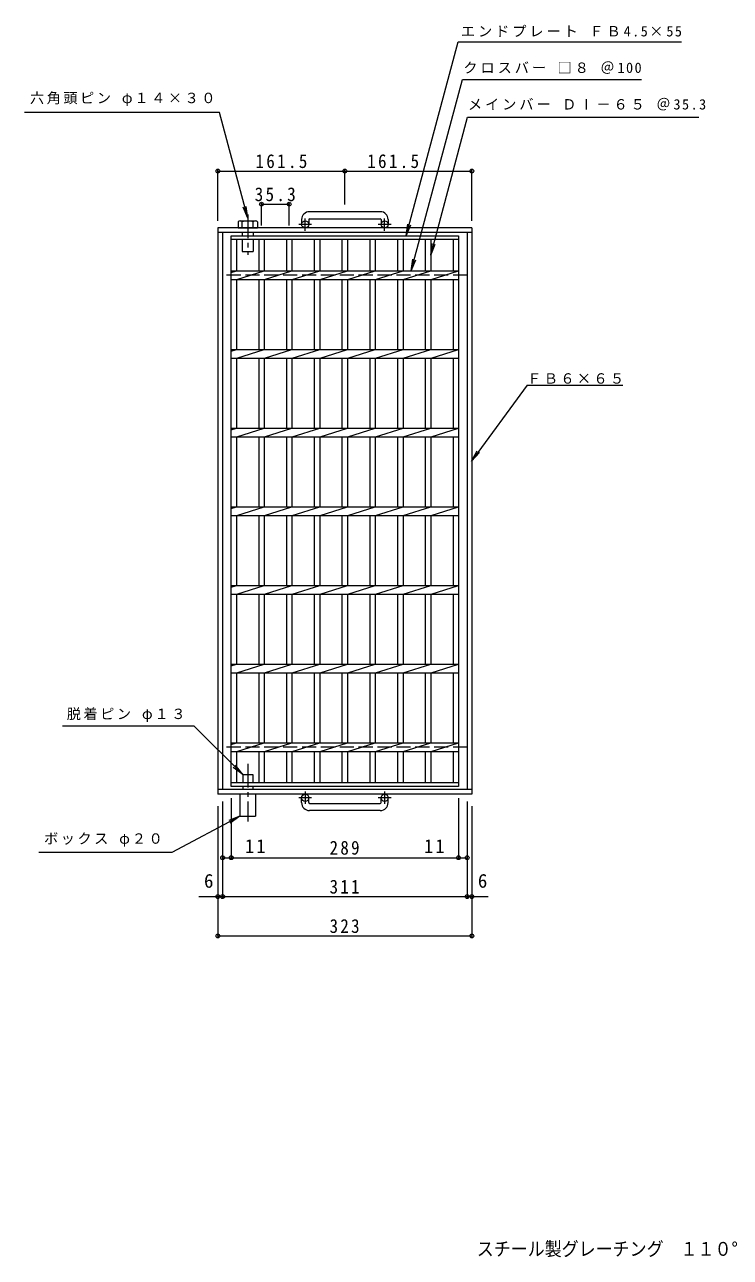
# Model space of a CAD drawing. Units: millimetres, scale not verified. Extents: x -1087 to 1035, y -823 to 774.
# Drawn here: x -1087 to -189, y -793 to 774 of the extents above; entities that cross this region are included whole.
import ezdxf
from ezdxf.enums import TextEntityAlignment as Align

# ---------------------------------------------------------------- set-up
doc = ezdxf.new("R2010")
doc.units = ezdxf.units.MM
doc.header["$LTSCALE"] = 6
doc.header["$PDMODE"] = 32
doc.header["$PDSIZE"] = 4.8
doc.linetypes.add('CHAIN1', pattern=[8, 5, -1, 1, -1])
doc.linetypes.add('DASHED3', pattern=[4, 3, -1])
for name, color, linetype, lineweight in [('A-1_ピット', 2, 'Continuous', 9), ('A-2_蓋', 3, 'Continuous', 9), ('A-4_寸法', 7, 'Continuous', 9), ('A-5_仕様文', 7, 'Continuous', 9), ('A-9_ｸｯｼｮﾝ材', 4, 'Continuous', 9)]:
    doc.layers.add(name, color=color, linetype=linetype, lineweight=lineweight)
doc.layers.add('F-5_F-5ﾚｲﾔ', color=2, linetype='Continuous')
doc.styles.add('ＭＳ ゴシック', font='')
doc.styles.get('ＭＳ ゴシック').set_extended_font_data('MS Gothic')

msp = doc.modelspace()

# ---------------------------------------------------------------- linework, layer by layer
at = {"layer": 'A-1_ピット'}
for p, q in [((-634.714, 536.027), (-724.714, 536.027)), ((-734.714, 526.027), (-734.714, 519.927)), ((-725.715, 526.027), (-725.715, 519.927)), ((-724.714, 527.027), (-634.714, 527.027)), ((-633.714, 526.027), (-633.714, 519.927)), ((-624.714, 526.027), (-624.714, 519.927)), ((-518.214, 515.427), (-841.214, 515.427)), ((-841.214, 515.427), (-841.214, -204.573)), ((-518.214, 509.427), (-841.214, 509.427)), ((-835.214, 509.427), (-835.214, -198.573)), ((-524.214, 509.427), (-524.214, -198.573)), ((-518.214, 515.427), (-518.214, -204.573)), ((-518.214, -198.573), (-841.214, -198.573)), ((-518.214, -204.573), (-841.214, -204.573)), ((-734.714, -215.174), (-734.714, -209.073)), ((-725.715, -215.174), (-725.715, -209.073)), ((-724.714, -216.174), (-634.714, -216.174)), ((-633.714, -215.174), (-633.714, -209.073)), ((-624.714, -215.174), (-624.714, -209.073)), ((-634.714, -225.173), (-724.714, -225.173))]:
    msp.add_line(p, q, dxfattribs=at)
at = {"layer": 'A-1_ピット', "linetype": 'CHAIN1'}
for p, q in [((-722.051, 519.927), (-738.458, 519.927)), ((-730.214, 511.82), (-730.214, 527.417)), ((-621.051, 519.927), (-637.458, 519.927)), ((-629.214, 511.82), (-629.214, 527.417)), ((-730.214, -200.966), (-730.214, -216.563)), ((-629.214, -200.966), (-629.214, -216.563)), ((-722.051, -209.073), (-738.458, -209.073)), ((-621.051, -209.073), (-637.458, -209.073))]:
    msp.add_line(p, q, dxfattribs=at)
at = {"layer": 'A-1_ピット', "linetype": 'DASHED3'}
for p, q in [((-524.214, 455.427), (-835.214, 455.427)), ((-524.214, -144.573), (-835.214, -144.573))]:
    msp.add_line(p, q, dxfattribs=at)
at = {"layer": 'A-1_ピット'}
for centre in [(-730.214, 519.927), (-629.214, 519.927), (-730.214, -209.073), (-629.214, -209.073)]:
    msp.add_circle(centre, 4.5, dxfattribs=at)
for centre, radius, start, end in [((-724.714, 526.027), 10, 90, 180), ((-634.714, 526.027), 10, 0, 90), ((-724.714, 526.027), 1, 90, 180), ((-634.714, 526.027), 1, 0, 90), ((-724.714, -215.174), 10, 180, 270), ((-724.714, -215.174), 1, 180, 270), ((-634.714, -215.174), 10, 270, 0), ((-634.714, -215.174), 1, 270, 0)]:
    msp.add_arc(centre, radius, start, end, dxfattribs=at)
at = {"layer": 'A-2_蓋'}
for p, q in [((-824.214, 505.427), (-535.214, 505.427)), ((-824.214, -194.573), (-824.214, 505.427)), ((-535.214, 505.427), (-535.214, -194.573)), ((-824.214, 500.927), (-535.214, 500.927)), ((-817.214, 460.927), (-817.214, 500.927)), ((-789.314, 500.927), (-789.314, 460.927)), ((-782.314, 500.927), (-782.314, 460.927)), ((-754.014, 500.927), (-754.014, 460.927)), ((-747.014, 500.927), (-747.014, 460.927)), ((-718.714, 500.927), (-718.714, 460.927)), ((-711.714, 500.927), (-711.714, 460.927)), ((-683.414, 500.927), (-683.414, 460.927)), ((-676.414, 500.927), (-676.414, 460.927)), ((-648.114, 500.927), (-648.114, 460.927)), ((-641.114, 500.927), (-641.114, 460.927)), ((-612.814, 500.927), (-612.814, 460.927)), ((-605.814, 500.927), (-605.814, 460.927)), ((-577.514, 500.927), (-577.514, 460.927)), ((-570.514, 500.927), (-570.514, 460.927)), ((-542.214, 500.927), (-542.214, 460.927)), ((-824.214, 460.927), (-535.214, 460.927)), ((-824.214, 458.847), (-817.614, 460.927)), ((-817.214, 449.928), (-782.314, 460.927)), ((-781.914, 449.928), (-747.014, 460.927)), ((-746.614, 449.928), (-711.714, 460.927)), ((-711.314, 449.928), (-676.414, 460.927)), ((-676.014, 449.928), (-641.114, 460.927)), ((-640.714, 449.928), (-605.814, 460.927)), ((-605.414, 449.928), (-570.514, 460.927)), ((-570.114, 449.928), (-535.214, 460.927)), ((-824.214, 449.928), (-535.214, 449.928)), ((-817.214, 360.927), (-817.214, 449.928)), ((-789.314, 449.928), (-789.314, 360.927)), ((-782.314, 449.928), (-782.314, 360.927)), ((-754.014, 449.928), (-754.014, 360.927)), ((-747.014, 449.928), (-747.014, 360.927)), ((-718.714, 449.928), (-718.714, 360.927)), ((-711.714, 449.928), (-711.714, 360.927)), ((-683.414, 449.928), (-683.414, 360.927)), ((-676.414, 449.928), (-676.414, 360.927)), ((-648.114, 449.928), (-648.114, 360.927)), ((-641.114, 449.928), (-641.114, 360.927)), ((-612.814, 449.928), (-612.814, 360.927)), ((-605.814, 449.928), (-605.814, 360.927)), ((-577.514, 449.928), (-577.514, 360.927)), ((-570.514, 449.928), (-570.514, 360.927)), ((-542.214, 449.928), (-542.214, 360.927)), ((-824.214, 360.927), (-535.214, 360.927)), ((-824.214, 358.847), (-817.614, 360.927)), ((-817.214, 349.928), (-782.314, 360.927)), ((-781.914, 349.928), (-747.014, 360.927)), ((-746.614, 349.928), (-711.714, 360.927)), ((-711.314, 349.928), (-676.414, 360.927)), ((-676.014, 349.928), (-641.114, 360.927)), ((-640.714, 349.928), (-605.814, 360.927)), ((-605.414, 349.928), (-570.514, 360.927)), ((-570.114, 349.928), (-535.214, 360.927)), ((-824.214, 349.928), (-535.214, 349.928)), ((-817.214, 260.927), (-817.214, 349.928)), ((-789.314, 349.928), (-789.314, 260.927)), ((-782.314, 349.928), (-782.314, 260.927)), ((-754.014, 349.928), (-754.014, 260.927)), ((-747.014, 349.928), (-747.014, 260.927)), ((-718.714, 349.928), (-718.714, 260.927)), ((-711.714, 349.928), (-711.714, 260.927)), ((-683.414, 349.928), (-683.414, 260.927)), ((-676.414, 349.928), (-676.414, 260.927)), ((-648.114, 349.928), (-648.114, 260.927)), ((-641.114, 349.928), (-641.114, 260.927)), ((-612.814, 349.928), (-612.814, 260.927)), ((-605.814, 349.928), (-605.814, 260.927)), ((-577.514, 349.928), (-577.514, 260.927)), ((-570.514, 349.928), (-570.514, 260.927)), ((-542.214, 349.928), (-542.214, 260.927)), ((-824.214, 260.927), (-535.214, 260.927)), ((-824.214, 258.847), (-817.614, 260.927)), ((-817.214, 249.928), (-782.314, 260.927)), ((-781.914, 249.928), (-747.014, 260.927)), ((-746.614, 249.928), (-711.714, 260.927)), ((-711.314, 249.928), (-676.414, 260.927)), ((-676.014, 249.928), (-641.114, 260.927)), ((-640.714, 249.928), (-605.814, 260.927)), ((-605.414, 249.928), (-570.514, 260.927)), ((-570.114, 249.928), (-535.214, 260.927)), ((-824.214, 249.928), (-535.214, 249.928)), ((-817.214, 160.927), (-817.214, 249.928)), ((-789.314, 249.928), (-789.314, 160.927)), ((-782.314, 249.928), (-782.314, 160.927)), ((-754.014, 249.928), (-754.014, 160.927)), ((-747.014, 249.928), (-747.014, 160.927)), ((-718.714, 249.928), (-718.714, 160.927)), ((-711.714, 249.928), (-711.714, 160.927)), ((-683.414, 249.928), (-683.414, 160.927)), ((-676.414, 249.928), (-676.414, 160.927)), ((-648.114, 249.928), (-648.114, 160.927)), ((-641.114, 249.928), (-641.114, 160.927)), ((-612.814, 249.928), (-612.814, 160.927)), ((-605.814, 249.928), (-605.814, 160.927)), ((-577.514, 249.928), (-577.514, 160.927)), ((-570.514, 249.928), (-570.514, 160.927)), ((-542.214, 249.928), (-542.214, 160.927)), ((-824.214, 160.927), (-535.214, 160.927)), ((-824.214, 158.847), (-817.614, 160.927)), ((-817.214, 149.928), (-782.314, 160.927)), ((-781.914, 149.928), (-747.014, 160.927)), ((-746.614, 149.928), (-711.714, 160.927)), ((-711.314, 149.928), (-676.414, 160.927)), ((-676.014, 149.928), (-641.114, 160.927)), ((-640.714, 149.928), (-605.814, 160.927)), ((-605.414, 149.928), (-570.514, 160.927)), ((-570.114, 149.928), (-535.214, 160.927)), ((-824.214, 149.928), (-535.214, 149.928)), ((-817.214, 60.927), (-817.214, 149.928)), ((-789.314, 149.928), (-789.314, 60.927)), ((-782.314, 149.928), (-782.314, 60.927)), ((-754.014, 149.928), (-754.014, 60.927)), ((-747.014, 149.928), (-747.014, 60.927)), ((-718.714, 149.928), (-718.714, 60.927)), ((-711.714, 149.928), (-711.714, 60.927)), ((-683.414, 149.928), (-683.414, 60.927)), ((-676.414, 149.928), (-676.414, 60.927)), ((-648.114, 149.928), (-648.114, 60.927)), ((-641.114, 149.928), (-641.114, 60.927)), ((-612.814, 149.928), (-612.814, 60.927)), ((-605.814, 149.928), (-605.814, 60.927)), ((-577.514, 149.928), (-577.514, 60.927)), ((-570.514, 149.928), (-570.514, 60.927)), ((-542.214, 149.928), (-542.214, 60.927)), ((-824.214, 60.927), (-535.214, 60.927)), ((-824.214, 58.847), (-817.614, 60.927)), ((-824.214, 49.927), (-535.214, 49.927)), ((-817.214, 49.927), (-782.314, 60.927)), ((-817.214, -39.073), (-817.214, 49.927)), ((-789.314, 49.927), (-789.314, -39.073)), ((-782.314, 49.927), (-782.314, -39.073)), ((-781.914, 49.927), (-747.014, 60.927)), ((-754.014, 49.927), (-754.014, -39.073)), ((-747.014, 49.927), (-747.014, -39.073)), ((-746.614, 49.927), (-711.714, 60.927)), ((-718.714, 49.927), (-718.714, -39.073)), ((-711.714, 49.927), (-711.714, -39.073)), ((-711.314, 49.927), (-676.414, 60.927)), ((-683.414, 49.927), (-683.414, -39.073)), ((-676.414, 49.927), (-676.414, -39.073)), ((-676.014, 49.927), (-641.114, 60.927)), ((-648.114, 49.927), (-648.114, -39.073)), ((-641.114, 49.927), (-641.114, -39.073)), ((-640.714, 49.927), (-605.814, 60.927)), ((-612.814, 49.927), (-612.814, -39.073)), ((-605.814, 49.927), (-605.814, -39.073)), ((-605.414, 49.927), (-570.514, 60.927)), ((-577.514, 49.927), (-577.514, -39.073)), ((-570.514, 49.927), (-570.514, -39.073)), ((-570.114, 49.927), (-535.214, 60.927)), ((-542.214, 49.927), (-542.214, -39.073)), ((-824.214, -39.073), (-535.214, -39.073)), ((-824.214, -41.153), (-817.614, -39.073)), ((-817.214, -50.072), (-782.314, -39.073)), ((-781.914, -50.072), (-747.014, -39.073)), ((-746.614, -50.072), (-711.714, -39.073)), ((-711.314, -50.072), (-676.414, -39.073)), ((-676.014, -50.072), (-641.114, -39.073)), ((-640.714, -50.072), (-605.814, -39.073)), ((-605.414, -50.072), (-570.514, -39.073)), ((-570.114, -50.072), (-535.214, -39.073)), ((-824.214, -50.072), (-535.214, -50.072)), ((-817.214, -139.073), (-817.214, -50.072)), ((-789.314, -50.072), (-789.314, -139.073)), ((-782.314, -50.072), (-782.314, -139.073)), ((-754.014, -50.072), (-754.014, -139.073)), ((-747.014, -50.072), (-747.014, -139.073)), ((-718.714, -50.072), (-718.714, -139.073)), ((-711.714, -50.072), (-711.714, -139.073)), ((-683.414, -50.072), (-683.414, -139.073)), ((-676.414, -50.072), (-676.414, -139.073)), ((-648.114, -50.072), (-648.114, -139.073)), ((-641.114, -50.072), (-641.114, -139.073)), ((-612.814, -50.072), (-612.814, -139.073)), ((-605.814, -50.072), (-605.814, -139.073)), ((-577.514, -50.072), (-577.514, -139.073)), ((-570.514, -50.072), (-570.514, -139.073)), ((-542.214, -50.072), (-542.214, -139.073)), ((-824.214, -139.073), (-535.214, -139.073)), ((-824.214, -141.153), (-817.614, -139.073)), ((-817.214, -150.073), (-782.314, -139.073)), ((-781.914, -150.073), (-747.014, -139.073)), ((-746.614, -150.073), (-711.714, -139.073)), ((-711.314, -150.073), (-676.414, -139.073)), ((-676.014, -150.073), (-641.114, -139.073)), ((-640.714, -150.073), (-605.814, -139.073)), ((-605.414, -150.073), (-570.514, -139.073)), ((-570.114, -150.073), (-535.214, -139.073)), ((-824.214, -150.073), (-535.214, -150.073)), ((-817.214, -190.073), (-817.214, -150.073)), ((-789.314, -150.073), (-789.314, -190.073)), ((-782.314, -150.073), (-782.314, -190.073)), ((-754.014, -150.073), (-754.014, -190.073)), ((-747.014, -150.073), (-747.014, -190.073)), ((-718.714, -150.073), (-718.714, -190.073)), ((-711.714, -150.073), (-711.714, -190.073)), ((-683.414, -150.073), (-683.414, -190.073)), ((-676.414, -150.073), (-676.414, -190.073)), ((-648.114, -150.073), (-648.114, -190.073)), ((-641.114, -150.073), (-641.114, -190.073)), ((-612.814, -150.073), (-612.814, -190.073)), ((-605.814, -150.073), (-605.814, -190.073)), ((-577.514, -150.073), (-577.514, -190.073)), ((-570.514, -150.073), (-570.514, -190.073)), ((-542.214, -150.073), (-542.214, -190.073)), ((-535.214, -190.073), (-824.214, -190.073)), ((-535.214, -194.573), (-824.214, -194.573))]:
    msp.add_line(p, q, dxfattribs=at)
at = {"layer": 'A-4_寸法'}
for p, q in [((-841.214, 524.427), (-841.214, 589.489)), ((-841.214, 587.689), (-679.714, 587.689)), ((-679.714, 545.027), (-679.714, 589.489)), ((-518.214, 524.427), (-518.214, 589.489)), ((-785.814, 518.603), (-785.814, 547.36)), ((-785.814, 545.56), (-750.514, 545.56)), ((-750.514, 518.603), (-750.514, 547.36)), ((-835.214, -213.573), (-835.214, -336.44)), ((-824.214, -209.573), (-824.214, -286.973)), ((-535.214, -209.573), (-535.214, -286.973)), ((-524.214, -213.573), (-524.214, -336.44)), ((-841.214, -219.573), (-841.214, -386.497)), ((-518.214, -219.573), (-518.214, -386.497)), ((-835.214, -285.173), (-524.214, -285.173)), ((-865.403, -334.64), (-497.423, -334.64)), ((-841.214, -384.697), (-518.214, -384.697))]:
    msp.add_line(p, q, dxfattribs=at)
msp.add_lwpolyline([(-679.714, 587.689), (-596.579, 587.689), (-518.214, 587.689)], dxfattribs=at)
for p in [(-841.214, 587.689), (-679.714, 587.689), (-518.214, 587.689), (-785.814, 545.56), (-750.514, 545.56), (-835.214, -285.173), (-824.214, -285.173), (-535.214, -285.173), (-524.214, -285.173), (-841.214, -334.64), (-835.214, -334.64), (-524.214, -334.64), (-518.214, -334.64), (-841.214, -384.697), (-518.214, -384.697)]:
    msp.add_point(p, dxfattribs=at)
at = {"layer": 'A-5_仕様文'}
for p, q in [((-601.69, 505.427), (-535.614, 752.027)), ((-535.614, 752.027), (-251.768, 752.027)), ((-839.173, 662.027), (-1087.024, 662.027)), ((-803.214, 527.827), (-839.173, 662.027)), ((-570.514, 480.927), (-523.596, 656.027)), ((-523.596, 656.027), (-229.667, 656.027)), ((-803.214, 527.827), (-808.955, 541.685)), ((-803.214, 527.827), (-805.172, 542.699)), ((-601.69, 505.427), (-599.732, 520.299)), ((-601.69, 505.427), (-595.95, 519.285)), ((-570.514, 480.927), (-568.556, 495.799)), ((-570.514, 480.927), (-564.774, 494.785)), ((-595.269, 460.927), (-593.311, 475.799)), ((-595.269, 460.927), (-589.529, 474.785)), ((-447.816, 315.43), (-326.036, 315.43)), ((-518.742, 219.016), (-508.352, 229.835)), ((-871.214, -118.073), (-1038.913, -118.073)), ((-809.714, -179.573), (-871.214, -118.073)), ((-809.714, -179.573), (-821.615, -170.441)), ((-809.714, -179.573), (-818.846, -167.673)), ((-813.214, -232.572), (-827.285, -237.769)), ((-1069.184, -278.027), (-899.535, -278.027))]:
    msp.add_line(p, q, dxfattribs=at)
for points in [[(-595.269, 460.927), (-530.13, 704.027), (-302.486, 704.027)], [(-447.816, 315.43), (-518.742, 219.016), (-511.506, 232.155)], [(-899.535, -278.027), (-813.214, -232.572), (-825.461, -241.234)]]:
    msp.add_lwpolyline(points, dxfattribs=at)
at = {"layer": 'A-9_ｸｯｼｮﾝ材'}
for p, q in [((-812.934, 524.388), (-793.495, 524.388)), ((-810.214, 515.427), (-810.214, 523.347)), ((-796.214, 515.427), (-796.214, 523.347)), ((-790.775, 523.347), (-790.775, 515.427)), ((-810.214, 509.427), (-810.214, 505.427)), ((-796.214, 509.427), (-796.214, 505.427)), ((-810.214, 500.927), (-810.214, 485.427)), ((-796.214, 500.927), (-796.214, 485.427)), ((-810.214, 485.427), (-796.214, 485.427)), ((-809.714, -179.573), (-796.714, -179.573)), ((-809.714, -179.573), (-809.714, -190.072)), ((-796.714, -179.573), (-796.714, -190.072)), ((-809.714, -194.572), (-809.714, -198.572)), ((-796.714, -194.572), (-796.714, -198.572)), ((-793.214, -204.572), (-793.214, -232.572))]:
    msp.add_line(p, q, dxfattribs=at)
at = {"layer": 'A-9_ｸｯｼｮﾝ材', "linetype": 'CHAIN1'}
for p, q in [((-803.214, 532.323), (-803.214, 481.263)), ((-803.214, -165.869), (-803.214, -239.064))]:
    msp.add_line(p, q, dxfattribs=at)
at = {"layer": 'A-9_ｸｯｼｮﾝ材'}
for points in [[(-815.653, 523.347), (-815.653, 515.427), (-790.775, 515.427)], [(-813.214, -204.572), (-813.214, -232.572), (-793.214, -232.572)]]:
    msp.add_lwpolyline(points, dxfattribs=at)
for centre, radius, start, end in [((-812.934, 520.314), 4.074, 48.12389, 131.8763), ((-803.214, 500.321), 24.066, 73.09029, 106.90971), ((-793.495, 520.314), 4.074, 48.1237, 131.87611)]:
    msp.add_arc(centre, radius, start, end, dxfattribs=at)

# ---------------------------------------------------------------- texts
at = {"layer": 'A-4_寸法', "color": 2, "style": 'ＭＳ ゴシック'}
for p in [(-858.887, -328.64), (-510.588, -328.64)]:
    msp.add_text('6', height=17.6, dxfattribs=at).set_placement(p, align=Align.BOTTOM_LEFT)
at = {"layer": 'A-4_寸法', "color": 2, "char_height": 17.6, "attachment_point": 7, "style": 'ＭＳ ゴシック'}
for s, insert in [('\\T1.28;\\W0.9;161.5', (-793.464, 591.289)), ('\\T1.28;\\W0.9;161.5', (-651.343, 591.289)), ('\\T1.28;\\W0.9;35.3', (-794.414, 549.159)), ('\\T1.27;\\W0.95;11', (-806.656, -279.173)), ('\\T1.27;\\W0.9;289', (-699.214, -281.574)), ('\\T1.27;\\W0.95;11', (-578.951, -279.173)), ('\\T1.27;\\W0.9;311', (-699.214, -331.04)), ('\\T1.27;\\W0.9;323', (-699.214, -381.097))]:
    msp.add_mtext(s, dxfattribs=dict(at, insert=insert))
at = {"layer": 'A-5_仕様文', "char_height": 13.2, "attachment_point": 7, "style": 'ＭＳ ゴシック'}
for s, insert in [('\\T1.21;エンドプレート\\~ＦＢ4.5×55', (-532.151, 758.078)), ('\\T1.21;クロスバー\\~□８\\~＠100', (-529.05, 711.214)), ('\\T1.18;六角頭ピン\\~φ１４×３０', (-1080.227, 670.445)), ('\\T1.21;メインバー\\~ＤⅠ－６５\\~＠35.3', (-523.216, 664.71)), ('\\T1.17;ＦＢ６×６５', (-447.819, 317.252)), ('\\T1.18;脱着ピン\\~φ１３', (-1033.429, -112.52)), ('\\T1.18;ボックス\\~φ２０', (-1062.341, -271.01))]:
    msp.add_mtext(s, dxfattribs=dict(at, insert=insert))
at = {"layer": 'F-5_F-5ﾚｲﾔ', "style": 'ＭＳ ゴシック', "width": 0.9}
msp.add_text('スチール製グレーチング\u3000１１０°開閉式\u3000滑り止め模様付', height=17.6, dxfattribs=at).set_placement((-512.046, -796.524), align=Align.BOTTOM_LEFT)

doc.saveas('drawing.dxf')
